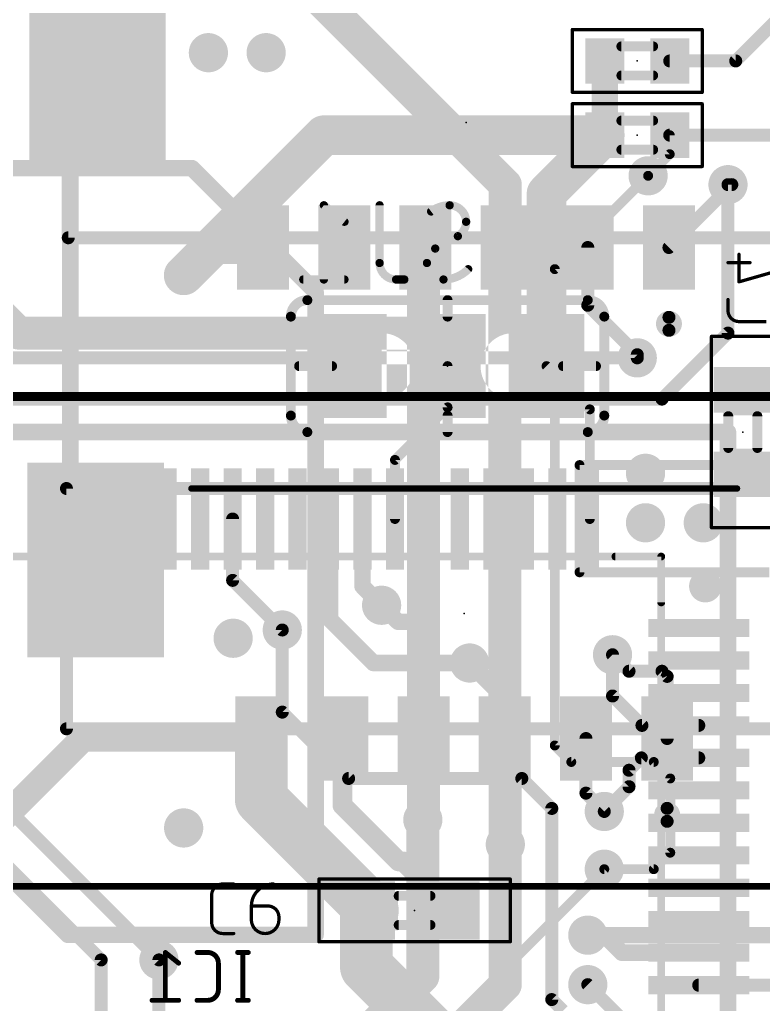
# Model space of a CAD drawing. Extents: x -2.4 to 71.8, y -0.8 to 95.3.
# Drawn here: x 34.94 to 46.39, y 25.99 to 41.15 of the extents above; entities that cross this region are included whole.
import ezdxf

# ---------------------------------------------------------------- set-up
doc = ezdxf.new("R2010")
doc.units = 0
for name, color, linetype in [('1', 12, 'CONTINUOUS'), ('15', 30, 'CONTINUOUS'), ('16', 132, 'CONTINUOUS'), ('18', 110, 'CONTINUOUS'), ('2', 41, 'CONTINUOUS'), ('21', 253, 'CONTINUOUS'), ('22', 253, 'CONTINUOUS'), ('23', 53, 'CONTINUOUS'), ('24', 53, 'CONTINUOUS'), ('25', 253, 'CONTINUOUS'), ('26', 253, 'CONTINUOUS'), ('39', 12, 'CONTINUOUS'), ('40', 132, 'CONTINUOUS'), ('51', 253, 'CONTINUOUS'), ('52', 253, 'CONTINUOUS')]:
    doc.layers.add(name, color=color, linetype=linetype)

# ---------------------------------------------------------------- blocks, each defined once
blk = doc.blocks.new('RECT')
blk.add_solid([(-0.5, -0.5), (0.5, -0.5), (-0.5, 0.5), (0.5, 0.5)])
blk = doc.blocks.new('ROUNDV')
at = {"const_width": 0.5}
blk.add_lwpolyline([(0, -0.25, 1), (0, 0.25, 1), (0, -0.25)], format="xyb", dxfattribs=at)

msp = doc.modelspace()

# ---------------------------------------------------------------- linework, layer by layer
at = {"layer": '1'}
for points, const_width in [([(38.354, 42.672), (42.418, 38.608)], 0.508), ([(30.604, 40.643), (34.925, 36.322)], 0.508), ([(42.418, 38.608), (42.418, 37.62)], 0.508), ([(44.938, 37.64), (45.906, 38.608)], 0.2), ([(45.906, 38.608), (45.847, 38.608)], 0.2), ([(37.465, 37.211), (37.894, 37.64)], 0.508), ([(37.894, 37.64), (38.688, 37.64)], 0.508), ([(41.16, 37.612), (41.188, 37.64)], 0.508), ([(41.16, 36.322), (41.16, 37.612)], 0.508), ([(42.418, 37.62), (42.41, 37.612)], 0.508), ([(42.41, 30.079), (42.41, 37.612)], 0.508), ([(42.418, 37.62), (42.438, 37.64)], 0.508), ([(43.688, 37.64), (43.688, 36.751)], 0.2), ([(44.45, 35.989), (43.688, 36.751)], 0.2), ([(34.925, 36.322), (41.16, 36.322)], 0.508), ([(41.16, 31.877), (41.16, 36.322)], 0.508), ([(44.45, 35.989), (44.45, 35.941)], 0.2), ([(40.767, 31.877), (40.513, 32.131)], 0.254), ([(41.16, 31.877), (40.767, 31.877)], 0.254), ([(41.16, 30.079), (41.16, 31.877)], 0.508), ([(44.069, 31.369), (44.323, 31.115)], 0.2), ([(41.8685, 31.242), (42.41, 30.7005)], 0.254), ([(44.323, 31.115), (44.831, 31.115)], 0.2), ([(44.831, 31.115), (44.91, 31.036)], 0.2), ([(44.91, 31.036), (44.91, 30.079)], 0.2), ([(42.41, 30.7005), (42.41, 30.079)], 0.254), ([(38.66, 29.143), (38.66, 30.079)], 0.8128), ([(41.16, 28.841), (41.16, 30.079)], 0.508), ([(42.418, 30.071), (42.41, 30.079)], 0.508), ([(42.418, 28.448), (42.418, 30.071)], 0.508), ([(33.647, 27.813), (35.913, 30.079)], 0.4064), ([(35.913, 30.079), (38.66, 30.079)], 0.4064), ([(39.91, 30.079), (39.91, 29.051)], 0.3048), ([(43.66, 30.079), (43.66, 29.238)], 0.2), ([(40.371, 27.432), (38.66, 29.143)], 0.8128), ([(43.66, 29.238), (43.942, 28.956)], 0.2), ([(39.91, 29.051), (40.7741, 28.1869)], 0.3048), ([(41.16, 28.841), (41.148, 28.829)], 0.508), ([(40.7741, 28.1869), (40.8473, 28.1869)], 0.3048), ([(40.8473, 28.1869), (41.6022, 27.432)], 0.3048), ([(40.2795, 27.3405), (40.2795, 26.5596)], 0.8128), ([(40.371, 27.432), (40.2795, 27.3405)], 0.508), ([(41.6022, 27.432), (41.671, 27.432)], 0.3048), ([(41.6931, 25.146), (40.2795, 26.5596)], 0.8128), ([(43.688, 26.289), (44.323, 25.654)], 0.2)]:
    msp.add_lwpolyline(points, dxfattribs=dict(at, const_width=const_width))
for points, const_width in [([(42.545, 38.608, 1), (42.291, 38.608)], 0.254), ([(42.3282, 38.5182, 1), (42.5078, 38.6978)], 0.254), ([(45.847, 38.658, 1), (45.847, 38.558)], 0.1), ([(45.9414, 38.5726, 1), (45.8706, 38.6434)], 0.1), ([(45.906, 38.558, 1), (45.906, 38.658)], 0.1), ([(37.894, 37.767, 1), (37.894, 37.513)], 0.254), ([(37.9838, 37.5502, 1), (37.8042, 37.7298)], 0.254), ([(38.688, 37.513, 1), (38.688, 37.767)], 0.254), ([(41.287, 37.612, 1), (41.033, 37.612)], 0.254), ([(41.0702, 37.7018, 1), (41.2498, 37.5222)], 0.254), ([(41.2778, 37.5502, 1), (41.0982, 37.7298)], 0.254), ([(42.537, 37.612, 1), (42.283, 37.612)], 0.254), ([(42.3202, 37.7018, 1), (42.4998, 37.5222)], 0.254), ([(42.3282, 37.7098, 1), (42.5078, 37.5302)], 0.254), ([(42.5078, 37.5302, 1), (42.3282, 37.7098)], 0.254), ([(42.5278, 37.5502, 1), (42.3482, 37.7298)], 0.254), ([(42.291, 37.62, 1), (42.545, 37.62)], 0.254), ([(43.738, 37.64, 1), (43.638, 37.64)], 0.1), ([(44.9026, 37.6754, 1), (44.9734, 37.6046)], 0.1), ([(37.3752, 37.3008, 1), (37.5548, 37.1212)], 0.254), ([(43.7234, 36.7864, 1), (43.6526, 36.7156)], 0.1), ([(43.638, 36.751, 1), (43.738, 36.751)], 0.1), ([(34.925, 36.449, 1), (34.925, 36.195)], 0.254), ([(41.287, 36.322, 1), (41.033, 36.322)], 0.254), ([(41.16, 36.195, 1), (41.16, 36.449)], 0.254), ([(34.8352, 36.2322, 1), (35.0148, 36.4118)], 0.254), ([(41.033, 36.322, 1), (41.287, 36.322)], 0.254), ([(44.5, 35.989, 1), (44.4, 35.989)], 0.1), ([(44.4, 35.941, 1), (44.5, 35.941)], 0.1), ([(44.4146, 35.9536, 1), (44.4854, 36.0244)], 0.1), ([(40.5579, 32.1759, 1), (40.4681, 32.0861)], 0.127), ([(40.767, 31.9405, 1), (40.767, 31.8135)], 0.127), ([(41.287, 31.877, 1), (41.033, 31.877)], 0.254), ([(41.033, 31.877, 1), (41.287, 31.877)], 0.254), ([(41.16, 31.8135, 1), (41.16, 31.9405)], 0.127), ([(40.7221, 31.8321, 1), (40.8119, 31.9219)], 0.127), ([(44.1044, 31.4044, 1), (44.0336, 31.3336)], 0.1), ([(41.9134, 31.2869, 1), (41.8236, 31.1971)], 0.127), ([(44.323, 31.165, 1), (44.323, 31.065)], 0.1), ([(44.2876, 31.0796, 1), (44.3584, 31.1504)], 0.1), ([(44.8664, 31.1504, 1), (44.7956, 31.0796)], 0.1), ([(44.831, 31.065, 1), (44.831, 31.165)], 0.1), ([(44.96, 31.036, 1), (44.86, 31.036)], 0.1), ([(44.8746, 31.0006, 1), (44.9454, 31.0714)], 0.1), ([(42.4735, 30.7005, 1), (42.3465, 30.7005)], 0.127), ([(42.3651, 30.6556, 1), (42.4549, 30.7454)], 0.127), ([(38.8632, 30.079, 1), (38.4568, 30.079)], 0.4064), ([(41.287, 30.079, 1), (41.033, 30.079)], 0.254), ([(42.4998, 30.1688, 1), (42.3202, 29.9892)], 0.254), ([(42.545, 30.071, 1), (42.291, 30.071)], 0.254), ([(35.913, 30.1806, 1), (35.913, 29.9774)], 0.2032), ([(35.9848, 30.0072, 1), (35.8412, 30.1508)], 0.2032), ([(38.66, 29.9774, 1), (38.66, 30.1806)], 0.2032), ([(39.9862, 30.079, 1), (39.8338, 30.079)], 0.1524), ([(41.033, 30.079, 1), (41.287, 30.079)], 0.254), ([(42.283, 30.079, 1), (42.537, 30.079)], 0.254), ([(42.3282, 29.9812, 1), (42.5078, 30.1608)], 0.254), ([(43.71, 30.079, 1), (43.61, 30.079)], 0.1), ([(42.3465, 30.079, 1), (42.4735, 30.079)], 0.127), ([(44.86, 30.079, 1), (44.96, 30.079)], 0.1), ([(38.8037, 29.2867, 1), (38.5163, 28.9993)], 0.4064), ([(38.4568, 29.143, 1), (38.8632, 29.143)], 0.4064), ([(43.6954, 29.2734, 1), (43.6246, 29.2026)], 0.1), ([(43.61, 29.238, 1), (43.71, 29.238)], 0.1), ([(39.9639, 29.1049, 1), (39.8561, 28.9971)], 0.1524), ([(39.8338, 29.051, 1), (39.9862, 29.051)], 0.1524), ([(41.0582, 28.9188, 1), (41.2378, 28.7392)], 0.254), ([(41.033, 28.841, 1), (41.287, 28.841)], 0.254), ([(41.2498, 28.7512, 1), (41.0702, 28.9308)], 0.254), ([(43.9066, 28.9206, 1), (43.9774, 28.9914)], 0.1), ([(42.291, 28.448, 1), (42.545, 28.448)], 0.254), ([(40.7741, 28.2631, 1), (40.7741, 28.1107)], 0.1524), ([(40.7202, 28.133, 1), (40.828, 28.2408)], 0.1524), ([(40.9012, 28.2408, 1), (40.7934, 28.133)], 0.1524), ([(40.8473, 28.1107, 1), (40.8473, 28.2631)], 0.1524), ([(40.4827, 27.3405, 1), (40.0763, 27.3405)], 0.4064), ([(40.2273, 27.2883, 1), (40.5147, 27.5757)], 0.4064), ([(40.4608, 27.3422, 1), (40.2812, 27.5218)], 0.254), ([(40.1897, 27.4303, 1), (40.3693, 27.2507)], 0.254), ([(41.6022, 27.5082, 1), (41.6022, 27.3558)], 0.1524), ([(41.5483, 27.3781, 1), (41.6561, 27.4859)], 0.1524), ([(41.671, 27.3558, 1), (41.671, 27.5082)], 0.1524), ([(40.4232, 26.7033, 1), (40.1358, 26.4159)], 0.4064), ([(40.0763, 26.5596, 1), (40.4827, 26.5596)], 0.4064), ([(43.7234, 26.3244, 1), (43.6526, 26.2536)], 0.1)]:
    msp.add_lwpolyline(points, format="xyb", dxfattribs=dict(at, const_width=const_width))
at = {"layer": '15'}
for points, const_width in [([(45.847, 38.608), (45.847, 36.322)], 0.2), ([(45.847, 36.322), (44.831, 35.306)], 0.2), ([(44.45, 35.941), (33.1497, 35.941)], 0.2), ([(44.831, 35.306), (32.6645, 35.306)], 0.2), ([(29.845, 34.798), (45.847, 34.798)], 0.254), ([(45.847, 34.798), (45.847, 25.8503)], 0.254), ([(43.942, 28.067), (37.973, 22.098)], 0.1524), ([(43.688, 27.051), (48.768, 27.051)], 0.254)]:
    msp.add_lwpolyline(points, dxfattribs=dict(at, const_width=const_width))
for points, const_width in [([(45.897, 38.608, 1), (45.797, 38.608)], 0.1), ([(45.8824, 36.2866, 1), (45.8116, 36.3574)], 0.1), ([(45.797, 36.322, 1), (45.897, 36.322)], 0.1), ([(44.45, 35.891, 1), (44.45, 35.991)], 0.1), ([(44.7956, 35.3414, 1), (44.8664, 35.2706)], 0.1), ([(44.831, 35.256, 1), (44.831, 35.356)], 0.1), ([(45.9105, 34.798, 1), (45.7835, 34.798)], 0.127), ([(45.847, 34.7345, 1), (45.847, 34.8615)], 0.127), ([(43.9689, 28.0401, 1), (43.9151, 28.0939)], 0.0762), ([(43.688, 27.1145, 1), (43.688, 26.9875)], 0.127)]:
    msp.add_lwpolyline(points, format="xyb", dxfattribs=dict(at, const_width=const_width))
at = {"layer": '16'}
for points, const_width in [([(48.0345, 42.5815), (45.966, 40.513)], 0.2), ([(35.719, 41.942), (35.719, 33.4593)], 0.254), ([(43.95, 40.513), (43.95, 39.37)], 0.4064), ([(44.95, 40.513), (45.966, 40.513)], 0.2), ([(39.624, 39.37), (37.465, 37.211)], 0.6096), ([(43.95, 39.37), (39.624, 39.37)], 0.6096), ([(43.95, 39.37), (43.053, 38.473)], 0.6096), ([(46.609, 39.37), (44.95, 39.37)], 0.2), ([(44.95, 39.37), (44.95, 39.0772)], 0.1524), ([(44.95, 39.0772), (44.6173, 38.7445)], 0.1524), ([(43.053, 38.473), (43.053, 35.814)], 0.6096), ([(41.529, 35.179), (41.529, 35.814)], 0.1524), ([(43.719, 35.148), (43.053, 35.814)], 0.1524), ([(40.719, 34.369), (41.529, 35.179)], 0.1524), ([(43.719, 33.4593), (43.719, 35.148)], 0.1524), ([(40.719, 33.4593), (40.719, 34.369)], 0.1524), ([(43.561, 34.29), (43.561, 32.639)], 0.1524), ([(47.625, 34.29), (43.561, 34.29)], 0.1524), ([(38.219, 33.4593), (38.219, 32.5145)], 0.2), ([(39.719, 33.4593), (39.719, 31.909)], 0.254), ([(40.219, 32.425), (40.219, 33.4593)], 0.254), ([(38.219, 32.5145), (38.9835, 31.75)], 0.2), ([(43.561, 32.639), (46.482, 32.639)], 0.1524), ([(40.513, 32.131), (40.219, 32.425)], 0.254), ([(37.084, 26.67), (31.719, 32.035)], 0.2), ([(39.719, 31.909), (40.386, 31.242)], 0.254), ([(44.069, 30.734), (44.069, 31.369)], 0.2), ([(40.386, 31.242), (41.8685, 31.242)], 0.254), ([(44.522, 30.281), (44.069, 30.734)], 0.2), ([(32.584, 30.281), (36.195, 26.67)], 0.2), ([(45.3973, 30.281), (44.522, 30.281)], 0.2), ([(44.323, 29.591), (44.513, 29.781)], 0.2), ([(44.513, 29.781), (45.3973, 29.781)], 0.2), ([(44.323, 29.337), (44.323, 29.591)], 0.2), ([(43.942, 28.956), (44.323, 29.337)], 0.2), ([(43.942, 27.051), (43.688, 27.051)], 0.254), ([(44.212, 26.781), (43.942, 27.051)], 0.254), ([(45.3973, 26.781), (44.212, 26.781)], 0.254), ([(36.195, 26.67), (36.195, 25.654)], 0.2), ([(43.688, 26.289), (44.323, 25.654)], 0.2), ([(45.3973, 26.281), (46.99, 26.281)], 0.2032)]:
    msp.add_lwpolyline(points, dxfattribs=dict(at, const_width=const_width))
for points, const_width in [([(44.0516, 40.513, 1), (43.8484, 40.513)], 0.2032), ([(44.95, 40.563, 1), (44.95, 40.463)], 0.1), ([(45.9306, 40.5484, 1), (46.0014, 40.4776)], 0.1), ([(45.966, 40.463, 1), (45.966, 40.563)], 0.1), ([(39.624, 39.5224, 1), (39.624, 39.2176)], 0.3048), ([(39.7318, 39.2622, 1), (39.5162, 39.4778)], 0.3048), ([(44.0578, 39.2622, 1), (43.8422, 39.4778)], 0.3048), ([(43.95, 39.2176, 1), (43.95, 39.5224)], 0.3048), ([(43.8484, 39.37, 1), (44.0516, 39.37)], 0.2032), ([(44.95, 39.42, 1), (44.95, 39.32)], 0.1), ([(44.9881, 39.37, 1), (44.9119, 39.37)], 0.0762), ([(44.9769, 39.0503, 1), (44.9231, 39.1042)], 0.0762), ([(44.9119, 39.0772, 1), (44.9881, 39.0772)], 0.0762), ([(42.9452, 38.5808, 1), (43.1608, 38.3652)], 0.3048), ([(43.2054, 38.473, 1), (42.9006, 38.473)], 0.3048), ([(44.5903, 38.7714, 1), (44.6442, 38.7176)], 0.0762), ([(37.3572, 37.3188, 1), (37.5728, 37.1032)], 0.3048), ([(42.9006, 35.814, 1), (43.2054, 35.814)], 0.3048), ([(41.5671, 35.814, 1), (41.4909, 35.814)], 0.0762), ([(43.0799, 35.8409, 1), (43.0261, 35.7871)], 0.0762), ([(41.4909, 35.179, 1), (41.5671, 35.179)], 0.0762), ([(41.5559, 35.1521, 1), (41.5021, 35.2059)], 0.0762), ([(43.7571, 35.148, 1), (43.6809, 35.148)], 0.0762), ([(43.6921, 35.1211, 1), (43.7459, 35.1749)], 0.0762), ([(40.7571, 34.369, 1), (40.6809, 34.369)], 0.0762), ([(40.6921, 34.3959, 1), (40.7459, 34.3421)], 0.0762), ([(43.5991, 34.29, 1), (43.5229, 34.29)], 0.0762), ([(43.561, 34.3281, 1), (43.561, 34.2519)], 0.0762), ([(35.6555, 33.4593, 1), (35.7825, 33.4593)], 0.127), ([(38.269, 33.4593, 1), (38.169, 33.4593)], 0.1), ([(39.7825, 33.4593, 1), (39.6555, 33.4593)], 0.127), ([(40.2825, 33.4593, 1), (40.1555, 33.4593)], 0.127), ([(40.6809, 33.4593, 1), (40.7571, 33.4593)], 0.0762), ([(43.6809, 33.4593, 1), (43.7571, 33.4593)], 0.0762), ([(38.2544, 32.5499, 1), (38.1836, 32.4791)], 0.1), ([(43.561, 32.6771, 1), (43.561, 32.6009)], 0.0762), ([(43.5229, 32.639, 1), (43.5991, 32.639)], 0.0762), ([(38.169, 32.5145, 1), (38.269, 32.5145)], 0.1), ([(40.2639, 32.4699, 1), (40.1741, 32.3801)], 0.127), ([(40.1555, 32.425, 1), (40.2825, 32.425)], 0.127), ([(40.4681, 32.0861, 1), (40.5579, 32.1759)], 0.127), ([(39.7639, 31.9539, 1), (39.6741, 31.8641)], 0.127), ([(39.6555, 31.909, 1), (39.7825, 31.909)], 0.127), ([(38.9481, 31.7146, 1), (39.0189, 31.7854)], 0.1), ([(44.119, 31.369, 1), (44.019, 31.369)], 0.1), ([(40.386, 31.3055, 1), (40.386, 31.1785)], 0.127), ([(40.3411, 31.1971, 1), (40.4309, 31.2869)], 0.127), ([(41.8685, 31.1785, 1), (41.8685, 31.3055)], 0.127), ([(44.1044, 30.7694, 1), (44.0336, 30.6986)], 0.1), ([(44.019, 30.734, 1), (44.119, 30.734)], 0.1), ([(44.522, 30.331, 1), (44.522, 30.231)], 0.1), ([(44.4866, 30.2456, 1), (44.5574, 30.3164)], 0.1), ([(45.3973, 30.231, 1), (45.3973, 30.331)], 0.1), ([(44.513, 29.831, 1), (44.513, 29.731)], 0.1), ([(44.5484, 29.7456, 1), (44.4776, 29.8164)], 0.1), ([(45.3973, 29.731, 1), (45.3973, 29.831)], 0.1), ([(44.2876, 29.6264, 1), (44.3584, 29.5556)], 0.1), ([(44.373, 29.591, 1), (44.273, 29.591)], 0.1), ([(44.3584, 29.3016, 1), (44.2876, 29.3724)], 0.1), ([(44.273, 29.337, 1), (44.373, 29.337)], 0.1), ([(43.9066, 28.9914, 1), (43.9774, 28.9206)], 0.1), ([(43.688, 27.1145, 1), (43.688, 26.9875)], 0.127), ([(43.9869, 27.0959, 1), (43.8971, 27.0061)], 0.127), ([(43.942, 26.9875, 1), (43.942, 27.1145)], 0.127), ([(44.212, 26.8445, 1), (44.212, 26.7175)], 0.127), ([(44.1671, 26.7361, 1), (44.2569, 26.8259)], 0.127), ([(45.3973, 26.7175, 1), (45.3973, 26.8445)], 0.127), ([(36.245, 26.67, 1), (36.145, 26.67)], 0.1), ([(36.1596, 26.6346, 1), (36.2304, 26.7054)], 0.1), ([(37.0486, 26.6346, 1), (37.1194, 26.7054)], 0.1), ([(43.7234, 26.3244, 1), (43.6526, 26.2536)], 0.1), ([(45.3973, 26.3318, 1), (45.3973, 26.2302)], 0.1016)]:
    msp.add_lwpolyline(points, format="xyb", dxfattribs=dict(at, const_width=const_width))
at = {"layer": '2'}
for points, const_width in [([(29.972, 38.862), (37.592, 38.862)], 0.254), ([(37.592, 38.862), (39.497, 36.957)], 0.254), ([(44.6173, 38.7445), (43.18, 37.3072)], 0.1524), ([(43.18, 37.3072), (43.18, 29.972)], 0.1524), ([(39.497, 36.957), (39.497, 27.0568)], 0.254), ([(38.9835, 31.75), (38.9835, 30.4855)], 0.2), ([(35.6812, 27.0568), (31.877, 30.861)], 0.254), ([(38.9835, 30.4855), (40.005, 29.464)], 0.2), ([(43.18, 29.972), (43.434, 29.718)], 0.1524), ([(43.434, 29.718), (44.704, 29.718)], 0.1524), ([(44.704, 29.718), (44.958, 29.464)], 0.1524), ([(40.005, 29.464), (42.672, 29.464)], 0.2), ([(42.672, 29.464), (43.1335, 29.0025)], 0.2), ([(44.958, 29.464), (44.958, 28.321)], 0.1524), ([(41.148, 26.416), (41.148, 28.829)], 0.508), ([(43.1335, 29.0025), (43.1335, 26.0593)], 0.2), ([(42.418, 26.289), (42.418, 28.448)], 0.508), ([(44.958, 28.321), (44.704, 28.067)], 0.1524), ([(44.704, 28.067), (43.942, 28.067)], 0.1524), ([(39.497, 27.0568), (35.6812, 27.0568)], 0.254), ([(37.084, 21.3305), (37.084, 26.67)], 0.2), ([(39.878, 25.146), (41.148, 26.416)], 0.508), ([(40.894, 24.765), (42.418, 26.289)], 0.508), ([(43.1335, 26.0593), (43.307, 25.8858)], 0.2)]:
    msp.add_lwpolyline(points, dxfattribs=dict(at, const_width=const_width))
for points, const_width in [([(37.6369, 38.9069, 1), (37.5471, 38.8171)], 0.127), ([(37.592, 38.7985, 1), (37.592, 38.9255)], 0.127), ([(44.6442, 38.7176, 1), (44.5903, 38.7714)], 0.0762), ([(43.2181, 37.3072, 1), (43.1419, 37.3072)], 0.0762), ([(43.1531, 37.3342, 1), (43.2069, 37.2803)], 0.0762), ([(39.5605, 36.957, 1), (39.4335, 36.957)], 0.127), ([(39.4521, 36.9121, 1), (39.5419, 37.0019)], 0.127), ([(39.0335, 31.75, 1), (38.9335, 31.75)], 0.1), ([(39.0189, 30.5209, 1), (38.9481, 30.4501)], 0.1), ([(38.9335, 30.4855, 1), (39.0335, 30.4855)], 0.1), ([(43.2069, 29.9989, 1), (43.1531, 29.9451)], 0.0762), ([(43.1419, 29.972, 1), (43.2181, 29.972)], 0.0762), ([(43.434, 29.7561, 1), (43.434, 29.6799)], 0.0762), ([(43.4071, 29.6911, 1), (43.4609, 29.7449)], 0.0762), ([(44.7309, 29.7449, 1), (44.6771, 29.6911)], 0.0762), ([(44.704, 29.6799, 1), (44.704, 29.7561)], 0.0762), ([(40.005, 29.514, 1), (40.005, 29.414)], 0.1), ([(39.9696, 29.4286, 1), (40.0404, 29.4994)], 0.1), ([(42.7074, 29.4994, 1), (42.6366, 29.4286)], 0.1), ([(42.672, 29.414, 1), (42.672, 29.514)], 0.1), ([(44.9961, 29.464, 1), (44.9199, 29.464)], 0.0762), ([(44.9311, 29.4371, 1), (44.9849, 29.4909)], 0.0762), ([(41.275, 28.829, 1), (41.021, 28.829)], 0.254), ([(43.1835, 29.0025, 1), (43.0835, 29.0025)], 0.1), ([(43.0981, 28.9671, 1), (43.1689, 29.0379)], 0.1), ([(42.545, 28.448, 1), (42.291, 28.448)], 0.254), ([(44.9199, 28.321, 1), (44.9961, 28.321)], 0.0762), ([(44.9849, 28.2941, 1), (44.9311, 28.3479)], 0.0762), ([(43.942, 28.1051, 1), (43.942, 28.0289)], 0.0762), ([(44.6771, 28.0939, 1), (44.7309, 28.0401)], 0.0762), ([(44.704, 28.0289, 1), (44.704, 28.1051)], 0.0762), ([(35.6812, 27.1203, 1), (35.6812, 26.9933)], 0.127), ([(35.6363, 27.0119, 1), (35.7261, 27.1017)], 0.127), ([(39.497, 26.9933, 1), (39.497, 27.1203)], 0.127), ([(39.4335, 27.0568, 1), (39.5605, 27.0568)], 0.127), ([(37.134, 26.67, 1), (37.034, 26.67)], 0.1), ([(41.021, 26.416, 1), (41.275, 26.416)], 0.254), ([(41.2378, 26.3262, 1), (41.0582, 26.5058)], 0.254), ([(42.5078, 26.1992, 1), (42.3282, 26.3788)], 0.254), ([(42.291, 26.289, 1), (42.545, 26.289)], 0.254), ([(43.1689, 26.0947, 1), (43.0981, 26.024)], 0.1), ([(43.0835, 26.0593, 1), (43.1835, 26.0593)], 0.1)]:
    msp.add_lwpolyline(points, format="xyb", dxfattribs=dict(at, const_width=const_width))
at = {"layer": '21'}
for points, const_width in [([(44.938, 36.565, 1), (44.938, 36.365)], 0.2), ([(44.938, 36.365, 1), (44.938, 36.565)], 0.2), ([(44.938, 36.615, 1), (44.938, 36.515)], 0.1), ([(44.938, 36.515, 1), (44.938, 36.615)], 0.1), ([(44.938, 36.415, 1), (44.938, 36.315)], 0.1), ([(44.938, 36.315, 1), (44.938, 36.415)], 0.1), ([(37.585, 33.954, 1), (37.585, 33.904)], 0.05), ([(45.685, 33.954, 1), (45.685, 33.904)], 0.05), ([(45.685, 33.904, 1), (45.685, 33.954)], 0.05), ([(45.985, 33.904, 1), (45.985, 33.954)], 0.05), ([(44.91, 29.004, 1), (44.91, 28.804)], 0.2), ([(44.91, 28.804, 1), (44.91, 29.004)], 0.2), ([(44.91, 29.054, 1), (44.91, 28.954)], 0.1), ([(44.91, 28.954, 1), (44.91, 29.054)], 0.1), ([(44.91, 28.854, 1), (44.91, 28.754)], 0.1), ([(44.91, 28.754, 1), (44.91, 28.854)], 0.1)]:
    msp.add_lwpolyline(points, format="xyb", dxfattribs=dict(at, const_width=const_width))
at = {"layer": '21', "const_width": 0.1}
for points in [[(37.585, 33.929), (45.685, 33.929)], [(45.685, 33.929), (45.985, 33.929)]]:
    msp.add_lwpolyline(points, dxfattribs=at)
at = {"layer": '22'}
for points, const_width in [([(39.37, 36.83, 0.4142), (39.116, 36.576)], 0.1524), ([(39.37, 36.8681, 1), (39.37, 36.7919)], 0.0762), ([(39.37, 36.7919, 1), (39.37, 36.8681)], 0.0762), ([(43.942, 36.576, 0.4142), (43.688, 36.83)], 0.1524), ([(43.688, 36.8681, 1), (43.688, 36.7919)], 0.0762), ([(43.688, 36.7919, 1), (43.688, 36.8681)], 0.0762), ([(39.1541, 36.576, 1), (39.0779, 36.576)], 0.0762), ([(39.0779, 36.576, 1), (39.1541, 36.576)], 0.0762), ([(43.9801, 36.576, 1), (43.9039, 36.576)], 0.0762), ([(43.9039, 36.576, 1), (43.9801, 36.576)], 0.0762), ([(39.116, 35.052, 0.4142), (39.37, 34.798)], 0.1524), ([(39.1541, 35.052, 1), (39.0779, 35.052)], 0.0762), ([(39.0779, 35.052, 1), (39.1541, 35.052)], 0.0762), ([(43.688, 34.798, 0.4142), (43.942, 35.052)], 0.1524), ([(43.9801, 35.052, 1), (43.9039, 35.052)], 0.0762), ([(43.9039, 35.052, 1), (43.9801, 35.052)], 0.0762), ([(39.37, 34.8361, 1), (39.37, 34.7599)], 0.0762), ([(39.37, 34.7599, 1), (39.37, 34.8361)], 0.0762), ([(43.688, 34.8361, 1), (43.688, 34.7599)], 0.0762), ([(43.688, 34.7599, 1), (43.688, 34.8361)], 0.0762), ([(44.113, 32.911, 1), (44.113, 32.851)], 0.06), ([(44.849, 32.881, 1), (44.789, 32.881)], 0.06), ([(44.819, 32.851, 1), (44.819, 32.911)], 0.06), ([(45.4978, 32.3, 1), (45.4978, 32.55, 1), (45.4978, 32.3)], 0.25), ([(44.789, 32.175, 1), (44.849, 32.175)], 0.06)]:
    msp.add_lwpolyline(points, format="xyb", dxfattribs=dict(at, const_width=const_width))
for points, const_width in [([(43.688, 36.83), (39.37, 36.83)], 0.1524), ([(39.116, 36.576), (39.116, 35.052)], 0.1524), ([(43.942, 36.576), (43.942, 35.052)], 0.1524), ([(39.37, 34.798), (43.688, 34.798)], 0.1524), ([(44.819, 32.881), (44.113, 32.881)], 0.12), ([(44.819, 32.175), (44.819, 32.881)], 0.12)]:
    msp.add_lwpolyline(points, dxfattribs=dict(at, const_width=const_width))
at = {"layer": '23'}
for p in [(41.813, 39.565), (41.785, 32.004), (41.021, 27.432)]:
    msp.add_point(p, dxfattribs=at)
at = {"layer": '24'}
for p in [(44.45, 40.513), (44.45, 39.37), (41.529, 35.814), (46.0756, 34.798)]:
    msp.add_point(p, dxfattribs=at)
at = {"layer": '25'}
for points, const_width in [([(38.0661, 27.8384, 0.4142), (37.8968, 27.6691)], 0.0508), ([(38.0661, 27.8511, 1), (38.0661, 27.8257)], 0.0254), ([(38.0661, 27.8257, 1), (38.0661, 27.8511)], 0.0254), ([(38.2355, 27.8257, 1), (38.2355, 27.8511)], 0.0254), ([(38.847, 27.8384, 0.4142), (38.5083, 27.4997)], 0.0508), ([(38.847, 27.8257, 1), (38.847, 27.8511)], 0.0254), ([(37.9095, 27.6691, 1), (37.8841, 27.6691)], 0.0254), ([(37.8841, 27.6691, 1), (37.9095, 27.6691)], 0.0254), ([(38.5083, 27.5124, 1), (38.5083, 27.487)], 0.0254), ([(38.521, 27.4997, 1), (38.4956, 27.4997)], 0.0254), ([(38.4956, 27.4997, 1), (38.521, 27.4997)], 0.0254), ([(38.9316, 27.3304, 0.4142), (38.7623, 27.4997)], 0.0508), ([(38.7623, 27.5124, 1), (38.7623, 27.487)], 0.0254), ([(38.7623, 27.487, 1), (38.7623, 27.5124)], 0.0254), ([(38.5083, 27.2881, 1), (38.9316, 27.2881)], 0.0508), ([(38.521, 27.2881, 1), (38.4956, 27.2881)], 0.0254), ([(38.4956, 27.2881, 1), (38.521, 27.2881)], 0.0254), ([(38.9443, 27.3304, 1), (38.9189, 27.3304)], 0.0254), ([(38.9189, 27.3304, 1), (38.9443, 27.3304)], 0.0254), ([(38.9443, 27.2881, 1), (38.9189, 27.2881)], 0.0254), ([(38.9189, 27.2881, 1), (38.9443, 27.2881)], 0.0254), ([(37.8968, 27.2457, 0.4142), (38.0661, 27.0764)], 0.0508), ([(37.9095, 27.2457, 1), (37.8841, 27.2457)], 0.0254), ([(37.8841, 27.2457, 1), (37.9095, 27.2457)], 0.0254), ([(38.0661, 27.0891, 1), (38.0661, 27.0637)], 0.0254), ([(38.0661, 27.0637, 1), (38.0661, 27.0891)], 0.0254), ([(38.2355, 27.0637, 1), (38.2355, 27.0891)], 0.0254)]:
    msp.add_lwpolyline(points, format="xyb", dxfattribs=dict(at, const_width=const_width))
at = {"layer": '25', "const_width": 0.0508}
for points in [[(38.0661, 27.8384), (38.2355, 27.8384)], [(37.8968, 27.2457), (37.8968, 27.6691)], [(38.5083, 27.4997), (38.7623, 27.4997)], [(38.5083, 27.2881), (38.5083, 27.4997)], [(38.9316, 27.3304), (38.9316, 27.2881)], [(38.2355, 27.0764), (38.0661, 27.0764)]]:
    msp.add_lwpolyline(points, dxfattribs=at)
at = {"layer": '26'}
for points, const_width in [([(39.6558, 38.2905, 1), (39.5922, 38.2905)], 0.0635), ([(39.6438, 38.3153, 1), (39.6042, 38.2657)], 0.0635), ([(40.5141, 38.2905, 1), (40.4506, 38.2905)], 0.0635), ([(41.5607, 38.2905, 0.1623), (41.275, 38.1953)], 0.127), ([(41.2559, 38.2206, 1), (41.294, 38.1699)], 0.0635), ([(41.5607, 38.3223, 1), (41.5607, 38.2587)], 0.0635), ([(41.8147, 38.0365, 0.4142), (41.5607, 38.2905)], 0.127), ([(41.5607, 38.2587, 1), (41.5607, 38.3223)], 0.0635), ([(39.9217, 38.0117, 1), (39.9613, 38.0613)], 0.0635), ([(41.6877, 37.8143, 0.2656), (41.8147, 38.0365)], 0.127), ([(41.8465, 38.0365, 1), (41.783, 38.0365)], 0.0635), ([(41.783, 38.0365, 1), (41.8465, 38.0365)], 0.0635), ([(41.6716, 37.8416, 1), (41.7039, 37.7869)], 0.0635), ([(41.703, 37.7864, 1), (41.6725, 37.8421)], 0.0635), ([(41.3385, 37.6238, 0.2656), (41.2115, 37.4015)], 0.127), ([(41.3233, 37.6516, 1), (41.3537, 37.5959)], 0.0635), ([(41.3546, 37.5964, 1), (41.3224, 37.6511)], 0.0635), ([(40.5141, 37.4015, 1), (40.4506, 37.4015)], 0.0635), ([(40.4824, 37.4015, 0.4142), (40.7364, 37.1475)], 0.127), ([(41.2432, 37.4015, 1), (41.1797, 37.4015)], 0.0635), ([(41.2115, 37.4015, 0.4142), (41.4655, 37.1475)], 0.127), ([(46.029, 37.5346, 1), (46.0036, 37.5346)], 0.0254), ([(40.4506, 37.4015, 1), (40.5141, 37.4015)], 0.0635), ([(41.1797, 37.4015, 1), (41.2432, 37.4015)], 0.0635), ([(41.4655, 37.1475, 0.2), (41.8465, 37.3062)], 0.127), ([(41.869, 37.2839, 1), (41.824, 37.3286)], 0.0635), ([(45.847, 37.4203, 1), (45.847, 37.3949)], 0.0254), ([(46.1857, 37.3949, 1), (46.1857, 37.4203)], 0.0254), ([(39.3065, 37.1793, 1), (39.3065, 37.1157)], 0.0635), ([(39.5922, 37.1475, 1), (39.6558, 37.1475)], 0.0635), ([(39.9415, 37.1157, 1), (39.9415, 37.1793)], 0.0635), ([(40.7364, 37.1793, 1), (40.7364, 37.1157)], 0.0635), ([(40.7364, 37.1157, 1), (40.7364, 37.1793)], 0.0635), ([(40.8634, 37.1157, 1), (40.8634, 37.1793)], 0.0635), ([(41.4655, 37.1793, 1), (41.4655, 37.1157)], 0.0635), ([(41.4655, 37.1157, 1), (41.4655, 37.1793)], 0.0635), ([(46.0128, 37.1235, 1), (46.0198, 37.0991)], 0.0254), ([(46.0036, 37.1113, 1), (46.029, 37.1113)], 0.0254), ([(45.8597, 36.8385, 1), (45.8343, 36.8385)], 0.0254), ([(45.847, 36.6691, 0.4142), (46.0163, 36.4998)], 0.0508), ([(45.8597, 36.6691, 1), (45.8343, 36.6691)], 0.0254), ([(45.8343, 36.6691, 1), (45.8597, 36.6691)], 0.0254), ([(46.0163, 36.5125, 1), (46.0163, 36.4871)], 0.0254), ([(46.0163, 36.4871, 1), (46.0163, 36.5125)], 0.0254), ([(37.202, 26.7843, 1), (37.1639, 26.7843)], 0.0381), ([(37.1949, 26.7992, 1), (37.1711, 26.7694)], 0.0381), ([(37.6721, 26.8034, 1), (37.6721, 26.7653)], 0.0381), ([(37.9995, 26.6206, 0.4142), (37.8358, 26.7843)], 0.0762), ([(37.8358, 26.8033, 1), (37.8358, 26.7652)], 0.0381), ([(37.8358, 26.7653, 1), (37.8358, 26.8034)], 0.0381), ([(38.2959, 26.8034, 1), (38.2959, 26.7653)], 0.0381), ([(38.3968, 26.7843, 1), (38.3587, 26.7843)], 0.0381), ([(38.4596, 26.7653, 1), (38.4596, 26.8034)], 0.0381), ([(37.3757, 26.6057, 1), (37.3995, 26.6355)], 0.0381), ([(38.0185, 26.6206, 1), (37.9804, 26.6206)], 0.0381), ([(37.9804, 26.6206, 1), (38.0185, 26.6206)], 0.0381), ([(37.8358, 26.0477, 0.4142), (37.9995, 26.2114)], 0.0762), ([(38.0185, 26.2114, 1), (37.9804, 26.2114)], 0.0381), ([(37.9804, 26.2114, 1), (38.0185, 26.2114)], 0.0381), ([(36.9784, 26.0668, 1), (36.9784, 26.0287)], 0.0381), ([(37.3876, 26.0287, 1), (37.3876, 26.0668)], 0.0381), ([(37.6721, 26.0668, 1), (37.6721, 26.0287)], 0.0381), ([(37.8358, 26.0668, 1), (37.8358, 26.0287)], 0.0381), ([(37.8358, 26.0287, 1), (37.8358, 26.0668)], 0.0381), ([(38.2959, 26.0668, 1), (38.2959, 26.0287)], 0.0381), ([(38.4596, 26.0287, 1), (38.4596, 26.0668)], 0.0381), ([(37.1639, 26.0477, 1), (37.202, 26.0477)], 0.0381), ([(38.3587, 26.0477, 1), (38.3968, 26.0477)], 0.0381)]:
    msp.add_lwpolyline(points, format="xyb", dxfattribs=dict(at, const_width=const_width))
for points, const_width in [([(39.9415, 38.0365), (39.624, 38.2905)], 0.127), ([(39.624, 38.2905), (39.624, 37.1475)], 0.127), ([(40.4824, 38.2905), (40.4824, 37.4015)], 0.127), ([(41.3385, 37.6238), (41.6877, 37.8143)], 0.127), ([(46.0163, 37.1113), (46.0163, 37.5346)], 0.0508), ([(46.1857, 37.4076), (45.847, 37.4076)], 0.0508), ([(46.609, 37.2806), (46.0163, 37.1113)], 0.0508), ([(39.9415, 37.1475), (39.3065, 37.1475)], 0.127), ([(40.7364, 37.1475), (40.8634, 37.1475)], 0.127), ([(45.847, 36.8385), (45.847, 36.6691)], 0.0508), ([(46.0163, 36.4998), (46.4397, 36.4998)], 0.0508), ([(37.3876, 26.6206), (37.183, 26.7843)], 0.0762), ([(37.183, 26.7843), (37.183, 26.0477)], 0.0762), ([(37.8358, 26.7843), (37.6721, 26.7843)], 0.0762), ([(38.4596, 26.7843), (38.2959, 26.7843)], 0.0762), ([(38.3778, 26.7843), (38.3778, 26.0477)], 0.0762), ([(37.9995, 26.2114), (37.9995, 26.6206)], 0.0762), ([(37.3876, 26.0477), (36.9784, 26.0477)], 0.0762), ([(37.6721, 26.0477), (37.8358, 26.0477)], 0.0762), ([(38.4596, 26.0477), (38.2959, 26.0477)], 0.0762)]:
    msp.add_lwpolyline(points, dxfattribs=dict(at, const_width=const_width))
at = {"layer": '39', "const_width": 0.0508}
for points in [[(39.548, 27.915), (42.494, 27.915)], [(39.548, 26.949), (39.548, 27.915)], [(42.494, 27.915), (42.494, 26.949)], [(42.494, 26.949), (39.548, 26.949)]]:
    msp.add_lwpolyline(points, dxfattribs=at)
at = {"layer": '39', "const_width": 0.0254}
for points in [[(39.548, 27.9277, 1), (39.548, 27.9023)], [(39.5607, 27.915, 1), (39.5353, 27.915)], [(42.5067, 27.915, 1), (42.4813, 27.915)], [(42.494, 27.9023, 1), (42.494, 27.9277)], [(39.548, 26.9617, 1), (39.548, 26.9363)], [(39.5353, 26.949, 1), (39.5607, 26.949)], [(42.4813, 26.949, 1), (42.5067, 26.949)], [(42.494, 26.9363, 1), (42.494, 26.9617)]]:
    msp.add_lwpolyline(points, format="xyb", dxfattribs=at)
at = {"layer": '40', "const_width": 0.0508}
for points in [[(45.45, 40.996), (43.45, 40.996)], [(43.45, 40.996), (43.45, 40.03)], [(45.45, 40.03), (45.45, 40.996)], [(43.45, 40.03), (45.45, 40.03)], [(45.45, 39.853), (43.45, 39.853)], [(43.45, 39.853), (43.45, 38.887)], [(45.45, 38.887), (45.45, 39.853)], [(43.45, 38.887), (45.45, 38.887)], [(46.5586, 36.271), (45.5926, 36.271)], [(45.5926, 36.271), (45.5926, 33.325)], [(45.5926, 33.325), (46.5586, 33.325)]]:
    msp.add_lwpolyline(points, dxfattribs=at)
at = {"layer": '40', "const_width": 0.0254}
for points in [[(43.45, 41.0087, 1), (43.45, 40.9833)], [(43.4627, 40.996, 1), (43.4373, 40.996)], [(45.4627, 40.996, 1), (45.4373, 40.996)], [(45.45, 40.9833, 1), (45.45, 41.0087)], [(43.45, 40.0427, 1), (43.45, 40.0173)], [(43.4373, 40.03, 1), (43.4627, 40.03)], [(45.4373, 40.03, 1), (45.4627, 40.03)], [(45.45, 40.0173, 1), (45.45, 40.0427)], [(43.45, 39.8657, 1), (43.45, 39.8403)], [(43.4627, 39.853, 1), (43.4373, 39.853)], [(45.4627, 39.853, 1), (45.4373, 39.853)], [(45.45, 39.8403, 1), (45.45, 39.8657)], [(43.45, 38.8997, 1), (43.45, 38.8743)], [(43.4373, 38.887, 1), (43.4627, 38.887)], [(45.4373, 38.887, 1), (45.4627, 38.887)], [(45.45, 38.8743, 1), (45.45, 38.8997)], [(45.5926, 36.2837, 1), (45.5926, 36.2583)], [(45.6053, 36.271, 1), (45.5799, 36.271)], [(45.5926, 33.3377, 1), (45.5926, 33.3123)], [(45.5799, 33.325, 1), (45.6053, 33.325)]]:
    msp.add_lwpolyline(points, format="xyb", dxfattribs=at)
at = {"layer": '51'}
for points, const_width in [([(35.688, 37.79), (35.688, 41.49)], 0.2), ([(47.938, 37.79), (35.688, 37.79)], 0.2), ([(34.06, 35.329), (49.51, 35.329)], 0.1), ([(49.538, 35.365), (34.088, 35.365)], 0.1), ([(35.66, 33.929), (47.91, 33.929)], 0.2), ([(35.66, 30.229), (35.66, 33.929)], 0.2), ([(47.91, 30.229), (35.66, 30.229)], 0.2), ([(49.51, 27.804), (34.06, 27.804)], 0.1), ([(40.776, 27.656), (41.266, 27.656)], 0.1524), ([(41.266, 27.208), (40.776, 27.208)], 0.1524)]:
    msp.add_lwpolyline(points, dxfattribs=dict(at, const_width=const_width))
for points, const_width in [([(35.688, 37.84, 1), (35.688, 37.74)], 0.1), ([(35.638, 37.79, 1), (35.738, 37.79)], 0.1), ([(35.66, 33.979, 1), (35.66, 33.879)], 0.1), ([(35.71, 33.929, 1), (35.61, 33.929)], 0.1), ([(35.66, 30.279, 1), (35.66, 30.179)], 0.1), ([(35.61, 30.229, 1), (35.71, 30.229)], 0.1), ([(40.776, 27.6941, 1), (40.776, 27.6179)], 0.0762), ([(41.266, 27.6179, 1), (41.266, 27.6941)], 0.0762), ([(40.776, 27.2461, 1), (40.776, 27.1699)], 0.0762), ([(41.266, 27.1699, 1), (41.266, 27.2461)], 0.0762)]:
    msp.add_lwpolyline(points, format="xyb", dxfattribs=dict(at, const_width=const_width))
at = {"layer": '52'}
for points, const_width in [([(44.695, 40.737), (44.205, 40.737)], 0.1524), ([(44.205, 40.289), (44.695, 40.289)], 0.1524), ([(44.695, 39.594), (44.205, 39.594)], 0.1524), ([(44.205, 39.146), (44.695, 39.146)], 0.1524), ([(41.529, 36.83), (41.529, 36.576)], 0.1524), ([(39.751, 35.814), (39.243, 35.814)], 0.1524), ([(43.307, 35.814), (43.815, 35.814)], 0.1524), ([(41.529, 35.052), (41.529, 34.798)], 0.1524), ([(45.8516, 35.043), (45.8516, 34.553)], 0.1524), ([(46.2996, 34.553), (46.2996, 35.043)], 0.1524), ([(44.819, 32.881), (30.619, 32.881)], 0.12), ([(44.819, 18.681), (44.819, 32.881)], 0.12)]:
    msp.add_lwpolyline(points, dxfattribs=dict(at, const_width=const_width))
for points, const_width in [([(44.205, 40.7751, 1), (44.205, 40.6989)], 0.0762), ([(44.695, 40.6989, 1), (44.695, 40.7751)], 0.0762), ([(44.205, 40.3271, 1), (44.205, 40.2509)], 0.0762), ([(44.695, 40.2509, 1), (44.695, 40.3271)], 0.0762), ([(44.205, 39.6321, 1), (44.205, 39.5559)], 0.0762), ([(44.695, 39.5559, 1), (44.695, 39.6321)], 0.0762), ([(44.205, 39.1841, 1), (44.205, 39.1079)], 0.0762), ([(44.695, 39.1079, 1), (44.695, 39.1841)], 0.0762), ([(41.5671, 36.83, 1), (41.4909, 36.83)], 0.0762), ([(40.513, 35.941, 1), (40.513, 35.687)], 1.27), ([(41.4909, 36.576, 1), (41.5671, 36.576)], 0.0762), ([(42.545, 35.687, 1), (42.545, 35.941)], 1.27), ([(39.243, 35.8521, 1), (39.243, 35.7759)], 0.0762), ([(39.751, 35.7759, 1), (39.751, 35.8521)], 0.0762), ([(43.307, 35.8521, 1), (43.307, 35.7759)], 0.0762), ([(43.815, 35.7759, 1), (43.815, 35.8521)], 0.0762), ([(41.5671, 35.052, 1), (41.4909, 35.052)], 0.0762), ([(45.8897, 35.043, 1), (45.8135, 35.043)], 0.0762), ([(46.3377, 35.043, 1), (46.2615, 35.043)], 0.0762), ([(41.4909, 34.798, 1), (41.5671, 34.798)], 0.0762), ([(45.8135, 34.553, 1), (45.8897, 34.553)], 0.0762), ([(46.2615, 34.553, 1), (46.3377, 34.553)], 0.0762), ([(44.849, 32.881, 1), (44.789, 32.881)], 0.06), ([(44.819, 32.851, 1), (44.819, 32.911)], 0.06)]:
    msp.add_lwpolyline(points, format="xyb", dxfattribs=dict(at, const_width=const_width))

# ---------------------------------------------------------------- block references
at = {"layer": '1', "rotation": 90}
for p, xscale, yscale in [((36.138, 40.39), 3, 2.1), ((38.688, 37.64), 1.3, 0.8), ((39.938, 37.64), 1.3, 0.8), ((41.188, 37.64), 1.3, 0.8), ((42.438, 37.64), 1.3, 0.8), ((43.688, 37.64), 1.3, 0.8), ((44.938, 37.64), 1.3, 0.8), ((36.11, 32.829), 3, 2.1), ((38.66, 30.079), 1.3, 0.8), ((39.91, 30.079), 1.3, 0.8), ((41.16, 30.079), 1.3, 0.8), ((42.41, 30.079), 1.3, 0.8), ((43.66, 30.079), 1.3, 0.8), ((44.91, 30.079), 1.3, 0.8)]:
    msp.add_blockref('RECT', p, dxfattribs=dict(at, xscale=xscale, yscale=yscale))
at = {"layer": '1', "xscale": 0.7, "yscale": 0.9}
for p in [(40.371, 27.432), (41.671, 27.432)]:
    msp.add_blockref('RECT', p, dxfattribs=at)
at = {"layer": '16'}
for p, xscale, yscale, rotation in [((43.95, 40.513), 0.6, 0.7, 180), ((44.95, 40.513), 0.6, 0.7, 180), ((43.95, 39.37), 0.6, 0.7, 180), ((44.95, 39.37), 0.6, 0.7, 180), ((46.0756, 35.448), 0.7, 0.9, 90), ((46.0756, 34.148), 0.7, 0.9, 90), ((35.219, 33.4593), 1.5588, 0.28, 90), ((35.719, 33.4593), 1.5588, 0.28, 90), ((36.219, 33.4593), 1.5588, 0.28, 90), ((36.719, 33.4593), 1.5588, 0.28, 90), ((37.219, 33.4593), 1.5588, 0.28, 90), ((37.719, 33.4593), 1.5588, 0.28, 90), ((38.219, 33.4593), 1.5588, 0.28, 90), ((38.719, 33.4593), 1.5588, 0.28, 90), ((39.219, 33.4593), 1.5588, 0.28, 90), ((39.719, 33.4593), 1.5588, 0.28, 90), ((40.219, 33.4593), 1.5588, 0.28, 90), ((40.719, 33.4593), 1.5588, 0.28, 90), ((41.219, 33.4593), 1.5588, 0.28, 90), ((41.719, 33.4593), 1.5588, 0.28, 90), ((42.219, 33.4593), 1.5588, 0.28, 90), ((42.719, 33.4593), 1.5588, 0.28, 90), ((43.219, 33.4593), 1.5588, 0.28, 90), ((43.719, 33.4593), 1.5588, 0.28, 90), ((45.3973, 31.781), 1.5588, 0.28, 180), ((45.3973, 31.281), 1.5588, 0.28, 180), ((45.3973, 30.781), 1.5588, 0.28, 180), ((45.3973, 30.281), 1.5588, 0.28, 180), ((45.3973, 29.781), 1.5588, 0.28, 180), ((45.3973, 29.281), 1.5588, 0.28, 180), ((45.3973, 28.781), 1.5588, 0.28, 180), ((45.3973, 28.281), 1.5588, 0.28, 180), ((45.3973, 27.781), 1.5588, 0.28, 180), ((45.3973, 27.281), 1.5588, 0.28, 180), ((45.3973, 26.781), 1.5588, 0.28, 180), ((45.3973, 26.281), 1.5588, 0.28, 180)]:
    msp.add_blockref('RECT', p, dxfattribs=dict(at, xscale=xscale, yscale=yscale, rotation=rotation))
at = {"layer": '16', "xscale": 1.1684, "yscale": 1.6002}
for p in [(40.005, 35.814), (41.529, 35.814), (43.053, 35.814)]:
    msp.add_blockref('RECT', p, dxfattribs=at)
at = {"layer": '18', "xscale": 0.604, "yscale": 0.604}
for p in [(37.846, 40.64), (37.846, 40.64), (38.735, 40.64), (38.735, 40.64), (44.6173, 38.7445), (44.6173, 38.7445), (45.847, 38.608), (45.847, 38.608), (37.465, 37.211), (37.465, 37.211), (44.45, 35.941), (44.45, 35.941), (44.577, 34.163), (44.577, 34.163), (44.577, 33.401), (44.577, 33.401), (45.466, 33.401), (45.466, 33.401), (40.513, 32.131), (40.513, 32.131), (38.9835, 31.75), (38.9835, 31.75), (38.227, 31.623), (38.227, 31.623), (41.8685, 31.242), (41.8685, 31.242), (44.069, 31.369), (44.069, 31.369), (41.148, 28.829), (41.148, 28.829), (43.942, 28.956), (43.942, 28.956), (37.465, 28.702), (37.465, 28.702), (39.116, 28.702), (39.116, 28.702), (42.418, 28.448), (42.418, 28.448), (43.942, 28.067), (43.942, 28.067), (43.688, 27.051), (43.688, 27.051), (37.084, 26.67), (37.084, 26.67), (43.688, 26.289), (43.688, 26.289)]:
    msp.add_blockref('ROUNDV', p, dxfattribs=at)
at = {"layer": '51', "xscale": 0.3, "yscale": 0.5999}
for p in [(40.617, 27.4272), (41.4298, 27.4272)]:
    msp.add_blockref('RECT', p, dxfattribs=at)
at = {"layer": '52', "xscale": 0.3, "yscale": 0.5999}
for p, rotation in [((44.0412, 40.5082), 180), ((44.854, 40.5082), 180), ((44.0412, 39.3651), 180), ((44.854, 39.3651), 180), ((46.0708, 35.2068), 90), ((46.0708, 34.394), 90)]:
    msp.add_blockref('RECT', p, dxfattribs=dict(at, rotation=rotation))
at = {"layer": '52', "xscale": 1.016, "yscale": 1.524}
msp.add_blockref('RECT', (41.529, 35.814), dxfattribs=at)

doc.saveas('drawing.dxf')
